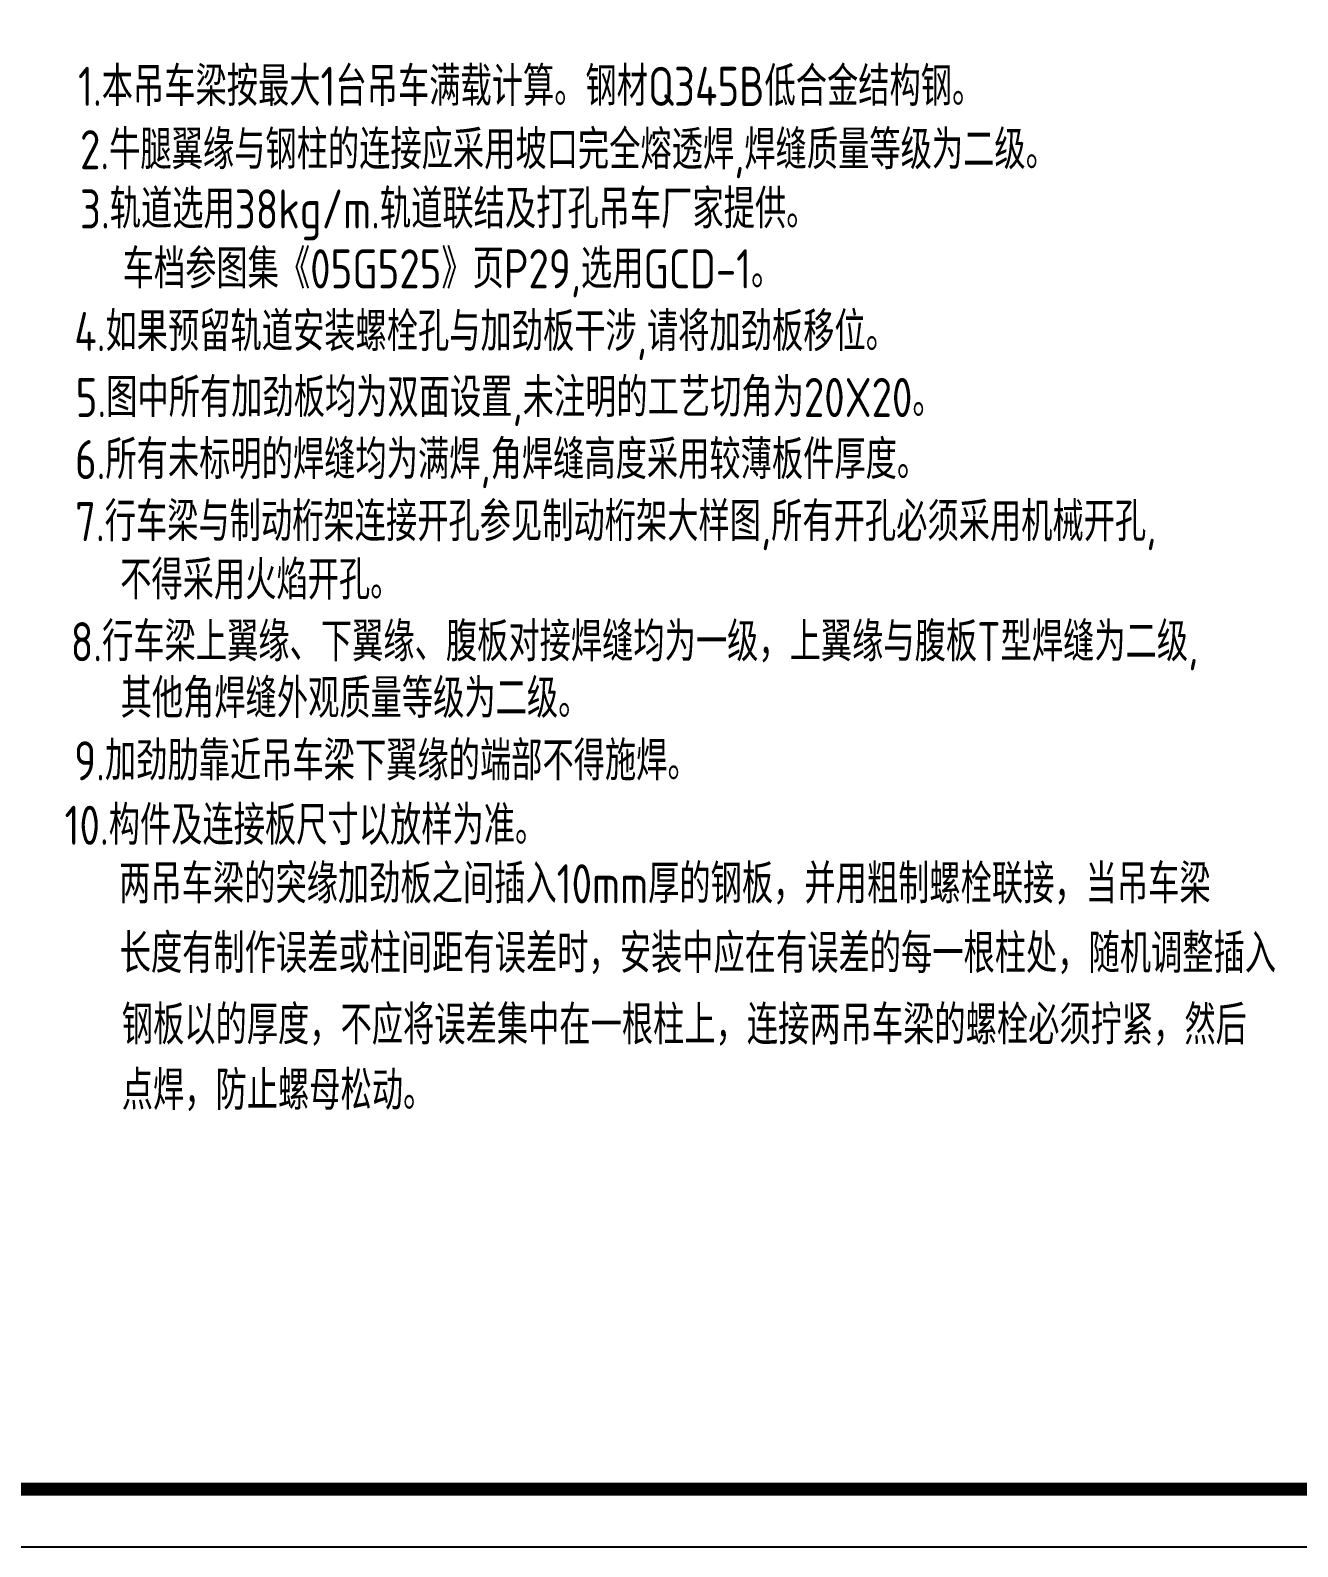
# Model space of a CAD drawing. Extents: x -89996 to 1006241, y -2176 to 440573.
# Drawn here: x 978244 to 993816, y 109594 to 128219 of the extents above; entities that cross this region are included whole.
import ezdxf

# ---------------------------------------------------------------- set-up
doc = ezdxf.new("R2010")
doc.units = 0
doc.header["$LTSCALE"] = 1000
doc.header["$MEASUREMENT"] = 0
doc.layers.add('PUB_TITLE', color=4, linetype='Continuous')
doc.layers.add('TEXT', color=7, linetype='Continuous')
doc.styles.add('TSSD_Norm', font='tssdeng.shx', dxfattribs={"bigfont": 'hztxt.shx'})

msp = doc.modelspace()

# ---------------------------------------------------------------- linework, layer by layer
at = {"layer": 'PUB_TITLE'}
msp.add_lwpolyline([(917140.81, 109593.71), (1006240.81, 109593.71), (1006240.81, 172593.71), (917140.81, 172593.71)], close=True, dxfattribs=at)
at = {"layer": 'PUB_TITLE', "const_width": 159.09}
msp.add_lwpolyline([(919438.79, 110300.78), (919438.79, 171179.57), (1004826.67, 171179.57), (1004826.67, 110300.78)], close=True, dxfattribs=at)

# ---------------------------------------------------------------- texts
at = {"layer": 'TEXT', "style": 'TSSD_Norm', "width": 0.8}
for s, p in [('1.本吊车梁按最大1台吊车满载计算。钢材Q345B低合金结构钢。', (978830.31, 127291.24, -2366.36)), ('2.牛腿翼缘与钢柱的连接应采用坡口完全熔透焊,焊缝质量等级为二级。', (978853.99, 126513.01, -2366.36)), ('3.轨道选用38kg/m.轨道联结及打孔吊车厂家提供。', (978853.99, 125785.01, -2366.36)), ('车档参图集《05G525》页P29,选用GCD-1。', (979378.49, 125049.3, -2366.36)), ('4.如果预留轨道安装螺栓孔与加劲板干涉,请将加劲板移位。', (978783.85, 124279.45, -2366.36)), ('5.图中所有加劲板均为双面设置,未注明的工艺切角为20X20。', (978801.11, 123469.31, -2366.36)), ('6.所有未标明的焊缝均为满焊,角焊缝高度采用较薄板件厚度。', (978793.19, 122706.94, -2366.36)), ('7.行车梁与制动桁架连接开孔参见制动桁架大样图,所有开孔必须采用机械开孔,', (978793.19, 121944.6, -2366.36)), ('不得采用火焰开孔。', (979347.76, 121227.85, -2366.36)), ('8.行车梁上翼缘、下翼缘、腹板对接焊缝均为一级，上翼缘与腹板T型焊缝为二级,', (978740.63, 120469.05, -2366.36)), ('其他角焊缝外观质量等级为二级。', (979353.17, 119773.48, -2366.36)), ('9.加劲肋靠近吊车梁下翼缘的端部不得施焊。', (978782.5, 119006.46, -2366.36)), ('10.构件及连接板尺寸以放样为准。', (978664.83, 118214.56, -2366.36)), ('两吊车梁的突缘加劲板之间插入10mm厚的钢板，并用粗制螺栓联接，当吊车梁', (979335.23, 117495.27, -2366.36)), ('长度有制作误差或柱间距有误差时，安装中应在有误差的每一根柱处，随机调整插入', (979341.57, 116640.76, -2366.36)), ('钢板以的厚度，不应将误差集中在一根柱上，连接两吊车梁的螺栓必须拧紧，然后', (979367.55, 115762.36, -2366.36)), ('点焊，防止螺母松动。', (979367.55, 114959.31, -2366.36))]:
    msp.add_text(s, height=480, dxfattribs=at).set_placement(p)

doc.saveas('drawing.dxf')
